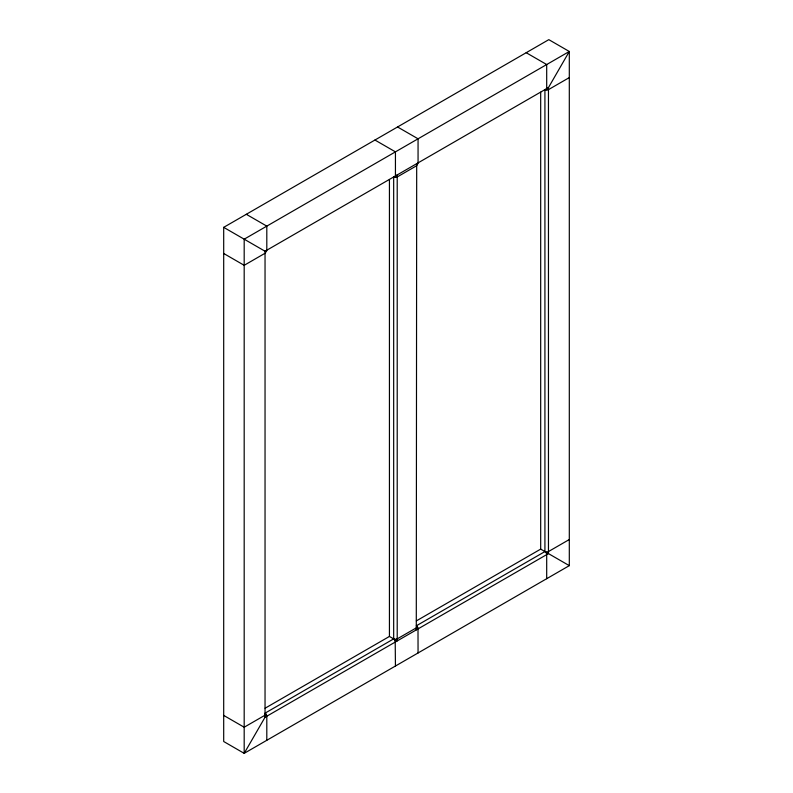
<?xml version="1.0" encoding="UTF-8"?>
<svg xmlns="http://www.w3.org/2000/svg" width="793" height="793" viewBox="0 0 793 793"><rect width="100%" height="100%" fill="white"/><g stroke="black" fill="none" stroke-linecap="round" stroke-linejoin="round"><path stroke-width="1.19" d="M396.094 639.267L396.094 640.278L395.201 640.794L395.439 666.021M396.698 639.118L396.698 640.635L395.38 641.388M416.692 627.58L416.285 629.92L416.692 164.131A2.508 1.447 0 0 1 416.285 165.945L397.214 176.958A2.508 1.447 0 0 1 394.19 177.196M416.94 627.233L416.682 629.087L418 628.334L416.751 626.163L416.94 628.244L417.822 627.739M417.029 626.857L417.019 627.451L417.544 627.154M223.695 227.353L548.815 39.65L569.305 51.486L569.305 565.647L244.185 753.35L223.695 741.514L223.695 227.353L265.437 251.46M526.195 52.705L546.694 64.54L546.694 88.618A2.498 1.447 60 0 1 545.386 89.827L548.459 87.597L548.459 553.603L265.04 717.239L265.04 251.232L548.459 87.597L569.305 51.486L244.185 239.189L244.185 753.35L265.04 717.239L265.437 713.522M569.305 77.595L548.459 89.639A2.498 1.447 0 0 1 545.445 89.867M265.09 708.228L389.432 636.442L397.214 640.922L397.214 174.916L394.795 177.057M416.335 620.909L540.687 549.113L569.305 565.647M416.285 625.836L544.92 551.561A2.498 1.447 0 0 0 548.459 551.561L569.305 539.527M393.675 176.958L393.675 638.89L394.924 640.209L395.439 639.911M397.561 126.979L418.06 138.805L418.06 162.882A2.498 1.447 60 0 1 416.751 164.101M374.94 140.034L395.439 151.869L395.439 175.937A2.498 1.447 60 0 1 394.557 177.196M246.306 214.298L266.805 226.134L266.805 250.211A2.498 1.447 60 0 1 265.04 251.232M223.695 253.473L244.185 265.308L265.04 253.264A2.498 1.447 0 0 0 265.437 251.53M223.695 715.405L244.185 727.231L265.04 715.197A2.498 1.447 0 0 0 265.437 713.452M394.924 640.209L395.201 640.794M418 628.334L418.06 652.966M546.694 578.702L546.694 554.624A2.498 1.447 60 0 0 544.92 551.561L544.92 89.639M540.687 92.147L540.687 549.113M389.432 179.466L389.432 636.442M266.805 740.295L266.805 716.218A2.498 1.447 60 0 0 265.04 713.155L393.675 638.89A2.508 1.447 0 0 0 397.214 638.88L416.285 627.878A2.508 1.447 0 0 0 416.692 626.133"/></g></svg>
